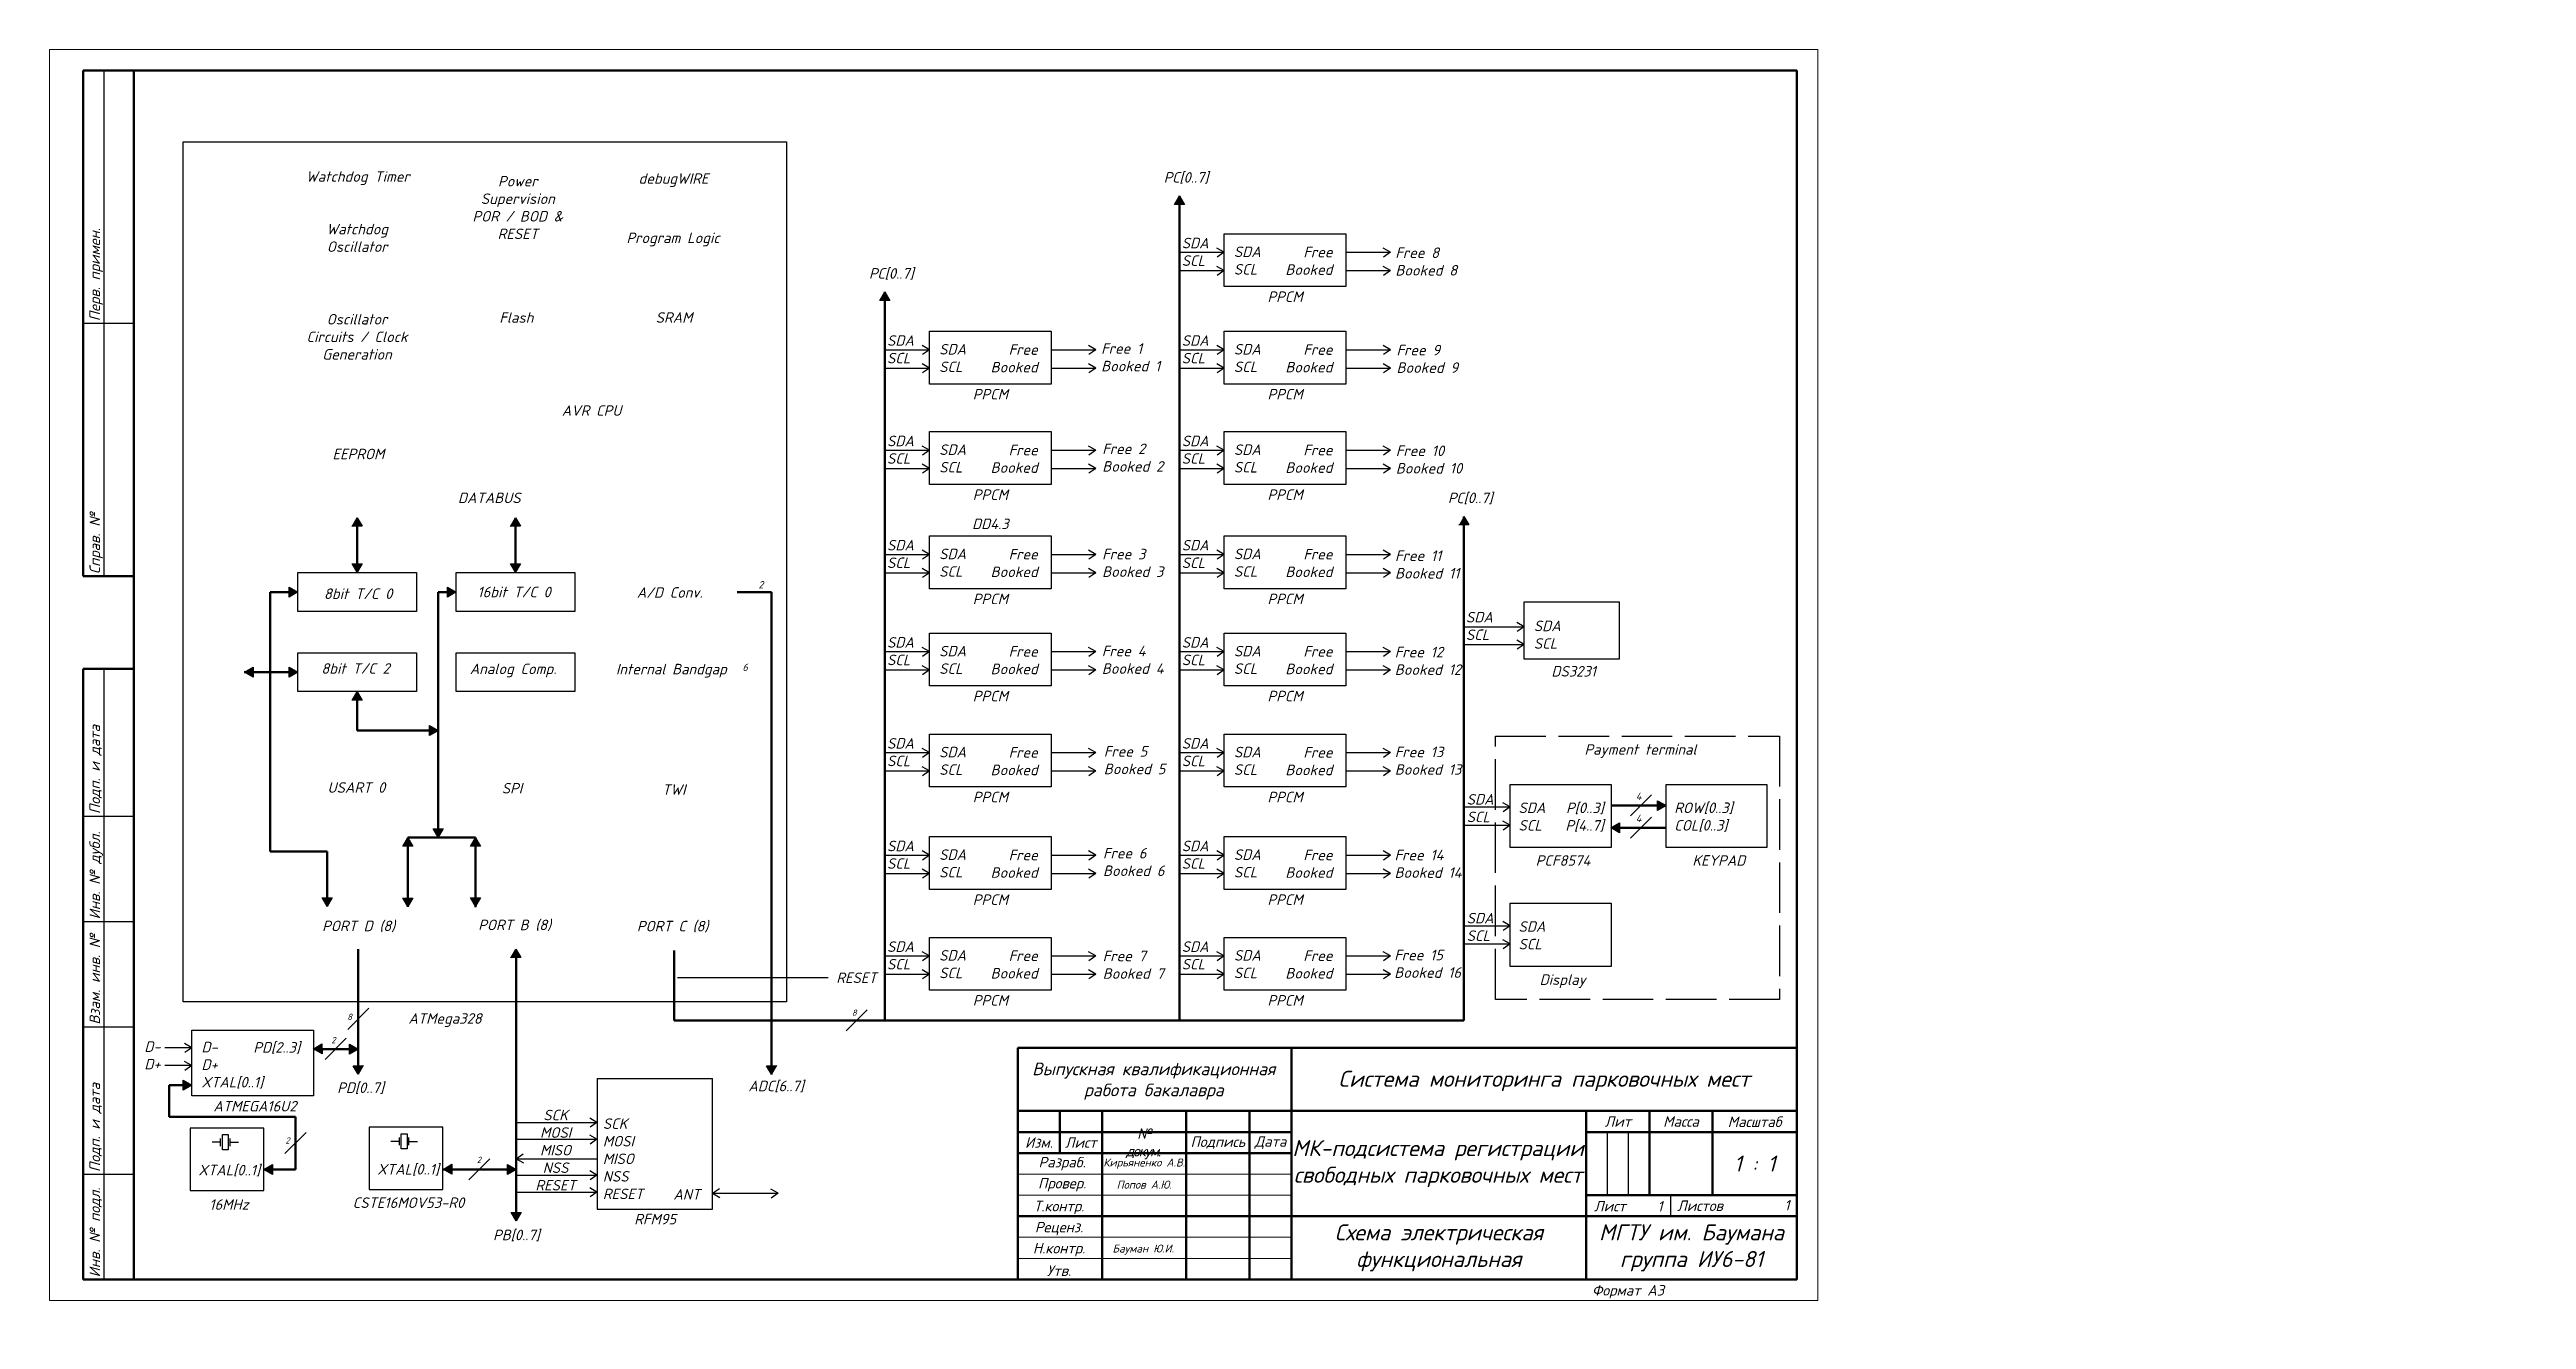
# Model space of a CAD drawing. Header units: inches. Extents: x 92 to 680, y 4 to 306.
import ezdxf
from ezdxf.enums import TextEntityAlignment as Align

# ---------------------------------------------------------------- set-up
doc = ezdxf.new("R2010")
doc.units = ezdxf.units.IN
doc.header["$MEASUREMENT"] = 0
doc.header["$XCLIPFRAME"] = 2
doc.linetypes.add('ACAD_ISO02W100', pattern=[15, 12, -3])
doc.layers.add('Привязки', color=2, linetype='Continuous', lineweight=0, plot=False)
for name, color, linetype, lineweight in [('рамка', 253, 'Continuous', 5), ('Формат - толстая линия', 7, 'Continuous', 50), ('Формат - тонкая линия', 7, 'Continuous', 20)]:
    doc.layers.add(name, color=color, linetype=linetype, lineweight=lineweight)
doc.styles.add('2.5', font='isocpeui.ttf', dxfattribs={"height": 2.5})
doc.styles.add('текст', font='isocpeui.ttf')
picture_1 = doc.add_image_def('image1.png', size_in_pixel=(1218, 1658))

# ---------------------------------------------------------------- blocks, each defined once
blk = doc.blocks.new('Стрелка шины')
h = blk.add_hatch(color=256)
h.dxf.hatch_style = 1
h.paths.add_polyline_path([(192.01, 90.27), (190.82, 92.32), (189.64, 90.27)])
for p, q in [((189.63, 90.25), (190.82, 92.32)), ((192.01, 90.27), (189.64, 90.27)), ((190.82, 92.32), (192.01, 90.27))]:
    blk.add_line(p, q)

msp = doc.modelspace()

# ---------------------------------------------------------------- hatches: boundary and pattern name
h = msp.add_hatch(color=256)
h.dxf.hatch_style = 1
h.paths.add_polyline_path([(361.18, 269.11), (360, 271.15), (358.82, 269.11)])
h = msp.add_hatch(color=256)
h.dxf.hatch_style = 1
h.paths.add_polyline_path([(291.18, 246.3), (290, 248.35), (288.82, 246.3)])
h = msp.add_hatch(color=256)
h.dxf.hatch_style = 1
h.paths.add_polyline_path([(428.68, 192.99), (427.5, 195.04), (426.32, 192.99)])
h = msp.add_hatch(color=256)
h.dxf.hatch_style = 1
h.paths.add_polyline_path([(201.23, 29.77), (202.41, 27.72), (203.59, 29.77)])

# ---------------------------------------------------------------- linework, layer by layer
at = {"lineweight": 50}
for p, q in [((99.58, 240.87), (99.58, 300.87)), ((99.58, 300.87), (111.58, 300.87)), ((360, 87.83), (360, 271.15)), ((290, 87.83), (290, 248.35)), ((99.58, 180.87), (99.58, 240.87)), ((164.65, 181.68), (164.65, 194.73)), ((202.24, 181.68), (202.24, 194.73)), ((427.5, 75.33), (427.5, 195.04)), ((99.58, 180.87), (111.58, 180.87)), ((144.01, 115.47), (144.01, 177.08)), ((144.01, 177.08), (150.56, 177.08)), ((183.91, 167.5), (183.91, 177.08)), ((183.91, 177.08), (188.15, 177.08)), ((263.03, 177.04), (254.94, 177.04)), ((263.03, 177.04), (263.03, 62.5)), ((183.91, 118.78), (183.91, 167.5)), ((99.58, 123.87), (99.58, 158.87)), ((99.58, 158.87), (111.58, 158.87)), ((150.56, 158.04), (137.82, 158.04)), ((164.65, 153.44), (164.65, 144.19)), ((164.65, 144.19), (183.91, 144.19)), ((99.58, 98.87), (99.58, 123.87)), ((475.52, 126.36), (462.46, 126.36)), ((176.67, 102.33), (176.67, 118.78)), ((176.67, 118.78), (183.91, 118.78)), ((192.78, 118.78), (183.91, 118.78)), ((192.78, 102.27), (192.78, 118.78)), ((475.52, 121.09), (462.46, 121.09)), ((157.54, 115.47), (144.01, 115.47)), ((157.54, 102.43), (157.54, 115.47)), ((99.58, 73.87), (99.58, 98.87)), ((164.88, 92.3), (164.88, 62.57)), ((202.41, 91.29), (202.41, 29.77)), ((239.97, 91.96), (239.97, 75.33)), ((290, 75.33), (290, 87.83)), ((360, 75.33), (360, 87.83)), ((99.58, 38.87), (99.58, 73.87)), ((239.97, 75.33), (427.5, 75.33)), ((154.17, 68.57), (164.88, 68.57)), ((120, 52.5), (120, 60)), ((120, 60), (125, 60)), ((150, 52.5), (120, 52.5)), ((150, 40), (150, 52.5)), ((99.58, 13.87), (99.58, 38.87)), ((142.5, 40), (150, 40)), ((185, 40), (202.41, 40)), ((111.58, 13.87), (99.58, 13.87))]:
    msp.add_line(p, q, dxfattribs=at)
for p, q in [((104.58, 240.87), (104.58, 300.87)), ((181.58, 300.87), (181.58, 300.87)), ((181.58, 300.87), (181.58, 300.87)), ((181.58, 300.87), (181.58, 300.87)), ((181.58, 300.87), (181.58, 300.87)), ((181.58, 300.87), (181.58, 300.87)), ((358.8, 269.08), (360, 271.15)), ((360, 271.15), (361.18, 269.11)), ((361.18, 269.11), (358.82, 269.11)), ((360, 257.74), (370.58, 257.74)), ((360, 253.4), (370.58, 253.4)), ((370.58, 257.74), (368.85, 258.74)), ((370.58, 253.4), (368.85, 254.4)), ((370.58, 257.74), (368.94, 256.6)), ((370.58, 253.4), (368.94, 252.26)), ((399.49, 257.74), (410.07, 257.74)), ((399.49, 253.4), (410.07, 253.4)), ((410.07, 257.74), (408.34, 258.74)), ((410.07, 253.4), (408.34, 254.4)), ((410.07, 257.74), (408.43, 256.6)), ((410.07, 253.4), (408.43, 252.26)), ((288.8, 246.28), (290, 248.35)), ((290, 248.35), (291.18, 246.3)), ((291.18, 246.3), (288.82, 246.3)), ((99.58, 240.87), (111.58, 240.87)), ((104.58, 180.87), (104.58, 240.87)), ((300.58, 234.59), (298.85, 235.59)), ((340.07, 234.59), (338.34, 235.59)), ((370.58, 234.59), (368.85, 235.59)), ((410.07, 234.59), (408.34, 235.59)), ((290, 234.59), (300.58, 234.59)), ((290, 230.25), (300.58, 230.25)), ((300.58, 230.25), (298.85, 231.25)), ((300.58, 234.59), (298.94, 233.45)), ((300.58, 230.25), (298.94, 229.11)), ((329.49, 234.59), (340.07, 234.59)), ((329.49, 230.25), (340.07, 230.25)), ((340.07, 230.25), (338.34, 231.25)), ((340.07, 234.59), (338.43, 233.45)), ((340.07, 230.25), (338.43, 229.11)), ((360, 234.59), (370.58, 234.59)), ((360, 230.25), (370.58, 230.25)), ((370.58, 230.25), (368.85, 231.25)), ((370.58, 234.59), (368.94, 233.45)), ((370.58, 230.25), (368.94, 229.11)), ((399.49, 234.59), (410.07, 234.59)), ((399.49, 230.25), (410.07, 230.25)), ((410.07, 230.25), (408.34, 231.25)), ((410.07, 234.59), (408.43, 233.45)), ((410.07, 230.25), (408.43, 229.11)), ((290, 210.74), (300.58, 210.74)), ((290, 206.4), (300.58, 206.4)), ((300.58, 210.74), (298.85, 211.74)), ((300.58, 206.4), (298.85, 207.4)), ((300.58, 210.74), (298.94, 209.6)), ((300.58, 206.4), (298.94, 205.26)), ((329.49, 210.74), (340.07, 210.74)), ((329.49, 206.4), (340.07, 206.4)), ((340.07, 210.74), (338.34, 211.74)), ((340.07, 206.4), (338.34, 207.4)), ((340.07, 210.74), (338.43, 209.6)), ((340.07, 206.4), (338.43, 205.26)), ((360, 210.74), (370.58, 210.74)), ((360, 206.4), (370.58, 206.4)), ((370.58, 210.74), (368.85, 211.74)), ((370.58, 206.4), (368.85, 207.4)), ((370.58, 210.74), (368.94, 209.6)), ((370.58, 206.4), (368.94, 205.26)), ((399.49, 210.74), (410.07, 210.74)), ((399.49, 206.4), (410.07, 206.4)), ((410.07, 210.74), (408.34, 211.74)), ((410.07, 206.4), (408.34, 207.4)), ((410.07, 210.74), (408.43, 209.6)), ((410.07, 206.4), (408.43, 205.26)), ((427.5, 195.04), (428.68, 192.99)), ((428.68, 192.99), (426.32, 192.99)), ((290, 185.99), (300.58, 185.99)), ((300.58, 185.99), (298.85, 186.99)), ((300.58, 181.65), (298.85, 182.65)), ((300.58, 185.99), (298.94, 184.85)), ((329.49, 185.99), (340.07, 185.99)), ((340.07, 185.99), (338.34, 186.99)), ((340.07, 181.65), (338.34, 182.65)), ((340.07, 185.99), (338.43, 184.85)), ((360, 185.99), (370.58, 185.99)), ((370.58, 185.99), (368.85, 186.99)), ((370.58, 181.65), (368.85, 182.65)), ((370.58, 185.99), (368.94, 184.85)), ((399.49, 185.99), (410.07, 185.99)), ((410.07, 185.99), (408.34, 186.99)), ((410.07, 181.65), (408.34, 182.65)), ((410.07, 185.99), (408.43, 184.85)), ((290, 181.65), (300.58, 181.65)), ((300.58, 181.65), (298.94, 180.52)), ((329.49, 181.65), (340.07, 181.65)), ((340.07, 181.65), (338.43, 180.52)), ((360, 181.65), (370.58, 181.65)), ((370.58, 181.65), (368.94, 180.52)), ((399.49, 181.65), (410.07, 181.65)), ((410.07, 181.65), (408.43, 180.52)), ((427.5, 168.84), (441.82, 168.84)), ((441.82, 168.84), (440.09, 169.84)), ((441.82, 164.63), (440.09, 165.63)), ((441.82, 168.84), (440.17, 167.7)), ((104.58, 123.87), (104.58, 158.87)), ((290, 162.92), (300.58, 162.92)), ((300.58, 162.92), (298.85, 163.92)), ((300.58, 158.58), (298.85, 159.58)), ((300.58, 162.92), (298.94, 161.78)), ((329.49, 162.92), (340.07, 162.92)), ((340.07, 162.92), (338.34, 163.92)), ((340.07, 158.58), (338.34, 159.58)), ((340.07, 162.92), (338.43, 161.78)), ((360, 162.92), (370.58, 162.92)), ((370.58, 162.92), (368.85, 163.92)), ((370.58, 158.58), (368.85, 159.58)), ((370.58, 162.92), (368.94, 161.78)), ((399.49, 162.92), (410.07, 162.92)), ((410.07, 162.92), (408.34, 163.92)), ((410.07, 158.58), (408.34, 159.58)), ((410.07, 162.92), (408.43, 161.78)), ((427.5, 164.63), (441.82, 164.63)), ((441.82, 164.63), (440.17, 163.49)), ((290, 158.58), (300.58, 158.58)), ((300.58, 158.58), (298.94, 157.44)), ((329.49, 158.58), (340.07, 158.58)), ((340.07, 158.58), (338.43, 157.44)), ((360, 158.58), (370.58, 158.58)), ((370.58, 158.58), (368.94, 157.44)), ((399.49, 158.58), (410.07, 158.58)), ((410.07, 158.58), (408.43, 157.44)), ((290, 138.95), (300.58, 138.95)), ((300.58, 138.95), (298.85, 139.95)), ((300.58, 134.61), (298.85, 135.61)), ((300.58, 138.95), (298.94, 137.81)), ((329.49, 138.95), (340.07, 138.95)), ((340.07, 138.95), (338.34, 139.95)), ((340.07, 134.61), (338.34, 135.61)), ((340.07, 138.95), (338.43, 137.81)), ((360, 138.95), (370.58, 138.95)), ((370.58, 138.95), (368.85, 139.95)), ((370.58, 134.61), (368.85, 135.61)), ((370.58, 138.95), (368.94, 137.81)), ((399.49, 138.95), (410.07, 138.95)), ((410.07, 138.95), (408.34, 139.95)), ((410.07, 134.61), (408.34, 135.61)), ((410.07, 138.95), (408.43, 137.81)), ((290, 134.61), (300.58, 134.61)), ((300.58, 134.61), (298.94, 133.47)), ((329.49, 134.61), (340.07, 134.61)), ((340.07, 134.61), (338.43, 133.47)), ((360, 134.61), (370.58, 134.61)), ((370.58, 134.61), (368.94, 133.47)), ((399.49, 134.61), (410.07, 134.61)), ((410.07, 134.61), (408.43, 133.47)), ((99.58, 123.87), (111.58, 123.87)), ((104.58, 98.87), (104.58, 123.87)), ((427.5, 126.05), (438.52, 126.05)), ((438.52, 126.05), (436.79, 127.05)), ((438.52, 126.05), (436.88, 124.91)), ((467.09, 123.91), (472.09, 128.91)), ((467.09, 118.65), (472.09, 123.65)), ((427.5, 121.71), (438.52, 121.71)), ((438.52, 121.71), (436.79, 122.71)), ((438.52, 121.71), (436.88, 120.57)), ((290, 114.59), (300.58, 114.59)), ((300.58, 114.59), (298.85, 115.59)), ((300.58, 114.59), (298.94, 113.45)), ((329.49, 114.59), (340.07, 114.59)), ((340.07, 114.59), (338.34, 115.59)), ((340.07, 114.59), (338.43, 113.45)), ((360, 114.59), (370.58, 114.59)), ((370.58, 114.59), (368.85, 115.59)), ((370.58, 114.59), (368.94, 113.45)), ((399.49, 114.59), (410.07, 114.59)), ((410.07, 114.59), (408.34, 115.59)), ((410.07, 114.59), (408.43, 113.45)), ((290, 110.25), (300.58, 110.25)), ((300.58, 110.25), (298.85, 111.25)), ((300.58, 110.25), (298.94, 109.11)), ((329.49, 110.25), (340.07, 110.25)), ((340.07, 110.25), (338.34, 111.25)), ((340.07, 110.25), (338.43, 109.11)), ((360, 110.25), (370.58, 110.25)), ((370.58, 110.25), (368.85, 111.25)), ((370.58, 110.25), (368.94, 109.11)), ((399.49, 110.25), (410.07, 110.25)), ((410.07, 110.25), (408.34, 111.25)), ((410.07, 110.25), (408.43, 109.11)), ((99.58, 98.87), (111.58, 98.87)), ((104.58, 73.87), (104.58, 98.87)), ((427.5, 97.85), (438.52, 97.85)), ((438.52, 97.85), (436.79, 98.85)), ((438.52, 93.51), (436.79, 94.51)), ((438.52, 97.85), (436.88, 96.71)), ((290, 90.68), (300.58, 90.68)), ((300.58, 90.68), (298.85, 91.68)), ((300.58, 90.68), (298.94, 89.54)), ((329.49, 90.68), (340.07, 90.68)), ((340.07, 90.68), (338.34, 91.68)), ((340.07, 90.68), (338.43, 89.54)), ((360, 90.68), (370.58, 90.68)), ((370.58, 90.68), (368.85, 91.68)), ((370.58, 90.68), (368.94, 89.54)), ((399.49, 90.68), (410.07, 90.68)), ((410.07, 90.68), (408.34, 91.68)), ((410.07, 90.68), (408.43, 89.54)), ((427.5, 93.51), (438.52, 93.51)), ((438.52, 93.51), (436.88, 92.37)), ((240.76, 85.59), (276.51, 85.59)), ((290, 86.34), (300.58, 86.34)), ((300.58, 86.34), (298.85, 87.34)), ((300.58, 86.34), (298.94, 85.2)), ((329.49, 86.34), (340.07, 86.34)), ((340.07, 86.34), (338.34, 87.34)), ((340.07, 86.34), (338.43, 85.2)), ((360, 86.34), (370.58, 86.34)), ((370.58, 86.34), (368.85, 87.34)), ((370.58, 86.34), (368.94, 85.2)), ((399.49, 86.34), (410.07, 86.34)), ((410.07, 86.34), (408.34, 87.34)), ((410.07, 86.34), (408.43, 85.2)), ((162.43, 73.24), (167.43, 78.24)), ((280.79, 72.89), (285.79, 77.89)), ((99.58, 73.87), (111.58, 73.87)), ((104.58, 38.87), (104.58, 73.87)), ((157.07, 66.12), (162.07, 71.12)), ((125.37, 68.85), (118.94, 68.85)), ((125.37, 68.85), (123.64, 69.85)), ((125.37, 64.63), (123.64, 65.63)), ((125.37, 68.85), (123.72, 67.71)), ((506.58, 68.87), (506.58, 68.87)), ((506.58, 68.87), (506.58, 68.87)), ((506.58, 68.87), (506.58, 68.87)), ((506.58, 68.87), (506.58, 68.87)), ((125.37, 64.63), (118.99, 64.63)), ((125.37, 64.63), (123.72, 63.49)), ((221.67, 61.54), (221.67, 30.52)), ((221.67, 61.54), (249.06, 61.54)), ((249.06, 30.52), (249.06, 61.54)), ((125, 49.8), (125, 35)), ((142.5, 49.8), (125, 49.8)), ((132.18, 45.55), (132.18, 47.36)), ((132.63, 44.64), (132.63, 48.26)), ((132.63, 48.26), (133.99, 48.26)), ((133.99, 48.26), (133.99, 44.64)), ((134.45, 45.55), (134.45, 47.36)), ((142.5, 35), (142.5, 49.8)), ((147.5, 43.75), (152.5, 48.75)), ((167.5, 50), (167.5, 35.2)), ((185, 50), (167.5, 50)), ((174.68, 45.75), (174.68, 47.56)), ((175.13, 44.84), (175.13, 48.46)), ((175.13, 48.46), (176.49, 48.46)), ((176.49, 48.46), (176.49, 44.84)), ((176.95, 45.75), (176.95, 47.56)), ((185, 35.2), (185, 50)), ((202.41, 51.16), (221.61, 51.16)), ((202.41, 47.14), (221.61, 47.14)), ((221.61, 51.16), (219.88, 52.16)), ((221.61, 47.14), (219.88, 48.14)), ((221.61, 51.16), (219.97, 50.02)), ((221.61, 47.14), (219.97, 46)), ((456.58, 48.87), (461.58, 48.87)), ((461.58, 48.87), (461.58, 33.87)), ((466.58, 33.87), (466.58, 48.87)), ((132.18, 46.45), (130.18, 46.45)), ((133.99, 44.64), (132.63, 44.64)), ((134.45, 46.45), (136.45, 46.45)), ((174.68, 46.65), (172.68, 46.65)), ((176.49, 44.84), (175.13, 44.84)), ((176.95, 46.65), (178.95, 46.65)), ((191.2, 37.5), (196.2, 42.5)), ((202.41, 42.52), (204.05, 43.66)), ((202.41, 42.52), (221.61, 42.52)), ((202.41, 42.52), (204.14, 41.52)), ((99.58, 38.87), (111.58, 38.87)), ((104.58, 13.87), (104.58, 38.87)), ((202.41, 38.62), (221.61, 38.62)), ((221.61, 38.62), (219.88, 39.62)), ((221.61, 34.59), (219.88, 35.59)), ((221.61, 38.62), (219.97, 37.48)), ((249.06, 34.32), (250.71, 35.46)), ((264.65, 34.32), (262.91, 35.32)), ((125, 35), (142.5, 35)), ((167.5, 35.2), (185, 35.2)), ((202.41, 27.72), (201.23, 29.77)), ((201.23, 29.77), (203.59, 29.77)), ((202.41, 34.59), (221.61, 34.59)), ((203.6, 29.79), (202.41, 27.72)), ((221.61, 34.59), (219.97, 33.46)), ((221.67, 30.52), (249.06, 30.52)), ((249.06, 34.32), (264.65, 34.32)), ((249.06, 34.32), (250.79, 33.32)), ((264.65, 34.32), (263, 33.18)), ((461.58, 33.87), (466.58, 33.87)), ((471.58, 33.87), (476.58, 33.87)), ((476.58, 33.87), (476.58, 28.87))]:
    msp.add_line(p, q)
msp.add_lwpolyline([(111.58, 13.87), (506.58, 13.87), (506.58, 300.87), (111.58, 300.87)], close=True, dxfattribs=at)
for points in [[(370.58, 262.15), (399.49, 262.15), (399.49, 249.61), (370.58, 249.61)], [(300.58, 238.99), (329.49, 238.99), (329.49, 226.46), (300.58, 226.46)], [(370.58, 238.99), (399.49, 238.99), (399.49, 226.46), (370.58, 226.46)], [(300.58, 215.15), (329.49, 215.15), (329.49, 202.62), (300.58, 202.62)], [(370.58, 215.15), (399.49, 215.15), (399.49, 202.62), (370.58, 202.62)], [(300.58, 190.4), (329.49, 190.4), (329.49, 177.87), (300.58, 177.87)], [(370.58, 190.4), (399.49, 190.4), (399.49, 177.87), (370.58, 177.87)], [(150.56, 181.68), (178.74, 181.68), (178.74, 172.48), (150.56, 172.48)], [(188.15, 181.68), (216.33, 181.68), (216.33, 172.48), (188.15, 172.48)], [(441.82, 174.76), (464.41, 174.76), (464.41, 161.17), (441.82, 161.17)], [(300.58, 167.33), (329.49, 167.33), (329.49, 154.8), (300.58, 154.8)], [(370.58, 167.33), (399.49, 167.33), (399.49, 154.8), (370.58, 154.8)], [(150.56, 162.64), (178.74, 162.64), (178.74, 153.44), (150.56, 153.44)], [(188.15, 162.64), (216.33, 162.64), (216.33, 153.44), (188.15, 153.44)], [(300.58, 143.36), (329.49, 143.36), (329.49, 130.82), (300.58, 130.82)], [(370.58, 143.36), (399.49, 143.36), (399.49, 130.82), (370.58, 130.82)], [(438.52, 131.38), (462.46, 131.38), (462.46, 116.39), (438.52, 116.39)], [(475.52, 131.38), (499.46, 131.38), (499.46, 116.39), (475.52, 116.39)], [(300.58, 119), (329.49, 119), (329.49, 106.46), (300.58, 106.46)], [(370.58, 119), (399.49, 119), (399.49, 106.46), (370.58, 106.46)], [(438.52, 103.18), (462.46, 103.18), (462.46, 88.19), (438.52, 88.19)], [(300.58, 95.09), (329.49, 95.09), (329.49, 82.56), (300.58, 82.56)], [(370.58, 95.09), (399.49, 95.09), (399.49, 82.56), (370.58, 82.56)], [(125.37, 73.08), (154.27, 73.08), (154.27, 57.5), (125.37, 57.5)]]:
    msp.add_lwpolyline(points, close=True)
at = {"linetype": 'ACAD_ISO02W100'}
msp.add_lwpolyline([(435, 142.87), (502.5, 142.87), (502.5, 80.37), (435, 80.37)], close=True, dxfattribs=at)
at = {"ltscale": 100}
msp.add_lwpolyline([(321.58, 68.87), (321.58, 13.87)], dxfattribs=at)
at = {"layer": 'Привязки'}
msp.add_lwpolyline([(91.58, 8.87), (511.58, 8.87), (511.58, 305.87), (91.58, 305.87)], close=True, dxfattribs=at)
at = {"layer": 'рамка'}
msp.add_lwpolyline([(91.58, 305.87), (511.58, 305.87), (511.58, 8.87), (91.58, 8.87)], close=True, dxfattribs=at)
at = {"layer": 'Формат - толстая линия', "ltscale": 100}
msp.add_lwpolyline([(321.58, 68.87), (506.58, 68.87), (506.58, 13.87), (321.58, 13.87)], close=True, dxfattribs=at)
for points in [[(386.58, 68.87), (386.58, 13.87)], [(321.58, 53.87), (506.58, 53.87)], [(331.58, 53.87), (331.58, 43.87)], [(341.58, 53.87), (341.58, 13.87)], [(361.58, 53.87), (361.58, 13.87)], [(376.58, 53.87), (376.58, 13.87)], [(456.58, 53.87), (456.58, 13.87)], [(471.58, 53.87), (471.58, 33.87)], [(486.58, 53.87), (486.58, 33.87)], [(321.58, 48.87), (386.58, 48.87)], [(456.58, 48.87), (506.58, 48.87)], [(321.58, 43.87), (386.58, 43.87)], [(456.58, 33.87), (506.58, 33.87)], [(321.58, 28.87), (506.58, 28.87)]]:
    msp.add_lwpolyline(points, dxfattribs=at)
at = {"layer": 'Формат - тонкая линия', "ltscale": 100}
for points in [[(321.58, 38.87), (386.58, 38.87)], [(321.58, 33.87), (386.58, 33.87)], [(321.58, 23.87), (386.58, 23.87)], [(321.58, 18.87), (386.58, 18.87)]]:
    msp.add_lwpolyline(points, dxfattribs=at)

# ---------------------------------------------------------------- block references
for p in [(-26.17, 102.41), (11.42, 102.41), (-26.17, 61.12), (-14.15, 26.46), (1.96, 26.46), (11.51, 0)]:
    msp.add_blockref('Стрелка шины', p)
for p, rotation in [((355.48, 274), 180), ((393.07, 274), 180), ((359.91, 160.43), 150), ((397.52, 160.43), 150), ((-71.46, 174.7), 329.9999999999999), ((359.91, 141.38), 150), ((393.28, 127.54), 150), ((684.89, 109.71), 150), ((374.73, 211.1), 180), ((253.09, 137.74), 329.9999999999999), ((348.36, 194.74), 180), ((367.49, 194.65), 180), ((383.6, 194.74), 180), ((-55.12, 85.23), 329.9999999999999), ((374.22, 51.91), 150), ((334.76, 43.34), 150), ((355.7, 154.89), 180), ((453.85, 154.89), 180), ((-66.89, 56.63), 329.9999999999999), ((-24.28, 56.66), 329.9999999999999), ((411.75, 23.34), 150)]:
    msp.add_blockref('Стрелка шины', p, dxfattribs=dict(rotation=rotation))

# ---------------------------------------------------------------- texts
at = {"style": 'текст'}
for s, p in [('Перв. примен.', (103.58, 241.37)), ('Справ. №', (103.58, 181.37)), ('Подп. и дата', (103.58, 124.37)), ('Инв. № дубл.', (103.58, 99.37)), ('Взам. инв. №', (103.58, 74.37)), ('Подп. и дата', (103.58, 39.37)), ('Инв. № подл.', (103.58, 14.37))]:
    msp.add_text(s, height=2.5, rotation=90, dxfattribs=at).set_placement(p)
for s, height, p in [('Ф2.104-1а.', 0.005, (111.58, 13.86)), ('А4', 0.025, (511.19, 8.88)), ('А2', 0.00833, (511.45, 8.87)), ('А1', 0.00625, (511.48, 8.87)), ('А0', 0.005, (511.5, 8.87)), ('А4', 0.025, (679.57, 4.38)), ('А4', 0.025, (679.57, 4.38)), ('А4', 0.025, (679.57, 4.38)), ('А3', 0.0125, (679.77, 4.37)), ('А2', 0.00833, (679.83, 4.37)), ('А2', 0.00833, (679.83, 4.37)), ('А1', 0.00625, (679.87, 4.37)), ('А1', 0.00625, (679.87, 4.37)), ('А1', 0.00625, (679.87, 4.37)), ('А0', 0.005, (679.89, 4.37)), ('А0', 0.005, (679.89, 4.37)), ('А0', 0.005, (679.89, 4.37))]:
    msp.add_text(s, height=height, dxfattribs=at).set_placement(p)
at = {"color": 0, "linetype": 'ByBlock', "ltscale": 100, "style": '2.5'}
for s, insert, char_height, width, attachment_point in [('Watchdog Timer', (164.82, 275.35), 2.5, 25.8307, 5), ('debugWIRE', (239.78, 274.87), 2.5, 25.8307, 5), ('PС[0..7]', (361.53, 275.4), 2.5, 42.1571, 5), ('Power Supervision \\PPOR / BOD & RESET', (202.8, 268.37), 2.5, 25.8307, 5), ('Watchdog Oscillator', (164.66, 261.16), 2.5, 25.8307, 5), ('Program Logic', (239.67, 260.78), 2.5, 25.8307, 5), ('\\pxr1.27477;SDA\\PSCL', (360.49, 261.18), 2.5, 52.5465, 1), ('\\pxr1.27477;SDA\\PSCL', (372.88, 259.11), 2.5, 52.5465, 1), ('\\pxr1.27477;Free\\PBooked', (399.49, 259.04), 2.5, 52.5465, 3), ('\\pxr1.27477,ql;Free 8\\PBooked 8', (463.78, 258.88), 2.5, 52.5465, 3), ('PС[0..7]', (291.53, 252.6), 2.5, 42.1571, 5), ('PPCM', (385.04, 247.19), 2.5, 28.9046, 5), ('Oscillator Circuits / Clock Generation', (164.61, 237.67), 2.5, 25.8307, 5), ('Flash', (202.46, 242.24), 2.5, 25.8307, 5), ('SRAM', (239.9, 242.24), 2.5, 25.8307, 5), ('\\pxr1.27477;SDA\\PSCL', (290.49, 238.03), 2.5, 52.5465, 1), ('\\pxr1.27477;SDA\\PSCL', (302.88, 235.96), 2.5, 52.5465, 1), ('\\pxr1.27477;Free\\PBooked', (329.49, 235.89), 2.5, 52.5465, 3), ('\\pxr1.27477,ql;Free 1\\PBooked 1', (393.91, 236.14), 2.5, 52.5465, 3), ('\\pxr1.27477;SDA\\PSCL', (360.49, 238.03), 2.5, 52.5465, 1), ('\\pxr1.27477;SDA\\PSCL', (372.88, 235.96), 2.5, 52.5465, 1), ('\\pxr1.27477;Free\\PBooked', (399.49, 235.89), 2.5, 52.5465, 3), ('\\pxr1.27477,ql;Free 9\\PBooked 9', (464.06, 235.77), 2.5, 52.5465, 3), ('PPCM', (315.04, 224.04), 2.5, 28.9046, 5), ('PPCM', (385.04, 224.04), 2.5, 28.9046, 5), ('AVR CPU', (220.32, 220.16), 2.5, 25.8307, 5), ('\\pxr1.27477;SDA\\PSCL', (290.49, 214.19), 2.5, 52.5465, 1), ('\\pxr1.27477;SDA\\PSCL', (302.88, 212.12), 2.5, 52.5465, 1), ('\\pxr1.27477;Free\\PBooked', (329.49, 212.04), 2.5, 52.5465, 3), ('\\pxr1.27477,ql;Free 2\\PBooked 2', (394.16, 212.32), 2.5, 52.5465, 3), ('\\pxr1.27477;SDA\\PSCL', (360.49, 214.19), 2.5, 52.5465, 1), ('\\pxr1.27477;SDA\\PSCL', (372.88, 212.12), 2.5, 52.5465, 1), ('\\pxr1.27477;Free\\PBooked', (399.49, 212.04), 2.5, 52.5465, 3), ('\\pxr1.27477,ql;Free 10\\PBooked 10', (463.9, 211.87), 2.5, 52.5465, 3), ('EEPROM', (164.94, 209.85), 2.5, 25.8307, 5), ('DATABUS', (196.02, 199.43), 2.5, 25.8307, 5), ('PPCM', (315.04, 200.19), 2.5, 28.9046, 5), ('PPCM', (385.04, 200.19), 2.5, 28.9046, 5), ('PС[0..7]', (429.03, 199.29), 2.5, 42.1571, 5), ('DD4.3', (315.04, 193.26), 2.5, 28.9046, 5), ('\\pxr1.27477;SDA\\PSCL', (290.49, 189.44), 2.5, 52.5465, 1), ('\\pxr1.27477;SDA\\PSCL', (360.49, 189.44), 2.5, 52.5465, 1), ('\\pxr1.27477;SDA\\PSCL', (302.88, 187.37), 2.5, 52.5465, 1), ('\\pxr1.27477;Free\\PBooked', (329.49, 187.3), 2.5, 52.5465, 3), ('\\pxr1.27477,ql;Free 3\\PBooked 3', (394.14, 187.33), 2.5, 52.5465, 3), ('\\pxr1.27477;SDA\\PSCL', (372.88, 187.37), 2.5, 52.5465, 1), ('\\pxr1.27477;Free\\PBooked', (399.49, 187.3), 2.5, 52.5465, 3), ('\\pxr1.27477,ql;Free 11\\PBooked 11', (463.71, 186.94), 2.5, 52.5465, 3), ('8bit T/C 0', (164.89, 176.68), 2.5, 25.8307, 5), ('16bit T/C 0', (201.92, 177.08), 2.5, 25.8307, 5), ('A/D Conv.', (238.89, 176.97), 2.5, 25.8307, 5), ('\\A1;{\\H0.7x;\\S2^ ;}', (260.54, 177.57), 2.5, 25.8307, 5), ('PPCM', (315.04, 175.44), 2.5, 28.9046, 5), ('PPCM', (385.04, 175.44), 2.5, 28.9046, 5), ('\\pxr1.27477;SDA\\PSCL', (427.99, 172.35), 2.5, 52.5465, 1), ('\\pxr1.27477;SDA\\PSCL', (290.49, 166.37), 2.5, 52.5465, 1), ('\\pxr1.27477;SDA\\PSCL', (360.49, 166.37), 2.5, 52.5465, 1), ('\\pxr1.27477;SDA\\PSCL', (444.12, 170.28), 2.5, 52.5465, 1), ('8bit T/C 2', (164.26, 158.92), 2.5, 25.8307, 5), ('Analog Comp.', (201.69, 158.46), 2.5, 25.8307, 5), ('Internal Bandgap', (239.29, 158.4), 2.5, 25.8307, 5), ('\\A1;{\\H0.7x;\\S6^ ;}', (256.8, 157.98), 2.5, 25.8307, 5), ('\\pxr1.27477;SDA\\PSCL', (302.88, 164.3), 2.5, 52.5465, 1), ('\\pxr1.27477;Free\\PBooked', (329.49, 164.23), 2.5, 52.5465, 3), ('\\pxr1.27477,ql;Free 4\\PBooked 4', (394.07, 164.32), 2.5, 52.5465, 3), ('\\pxr1.27477;SDA\\PSCL', (372.88, 164.3), 2.5, 52.5465, 1), ('\\pxr1.27477;Free\\PBooked', (399.49, 164.23), 2.5, 52.5465, 3), ('\\pxr1.27477,ql;Free 12\\PBooked 12', (463.65, 164.07), 2.5, 52.5465, 3), ('DS3231', (453.59, 158.26), 2.5, 42.1571, 5), ('PPCM', (315.04, 152.37), 2.5, 28.9046, 5), ('PPCM', (385.04, 152.37), 2.5, 28.9046, 5), ('\\pxr1.27477;SDA\\PSCL', (290.49, 142.39), 2.5, 52.5465, 1), ('\\pxr1.27477;SDA\\PSCL', (360.49, 142.39), 2.5, 52.5465, 1), ('\\pxr1.27477;SDA\\PSCL', (302.88, 140.33), 2.5, 52.5465, 1), ('\\pxr1.27477;Free\\PBooked', (329.49, 140.25), 2.5, 52.5465, 3), ('\\pxr1.27477,ql;Free 5\\PBooked 5', (394.54, 140.49), 2.5, 52.5465, 3), ('\\pxr1.27477;SDA\\PSCL', (372.88, 140.33), 2.5, 52.5465, 1), ('\\pxr1.27477;Free\\PBooked', (399.49, 140.25), 2.5, 52.5465, 3), ('\\pxr1.27477,ql;Free 13\\PBooked 13', (463.65, 140.36), 2.5, 52.5465, 3), ('Payment terminal', (469.47, 139.32), 2.5, 77.5, 5), ('USART 0', (164.46, 130.66), 2.5, 25.8307, 5), ('SPI', (201.41, 130.49), 2.5, 25.8307, 5), ('TWI', (239.85, 130.17), 2.5, 25.8307, 5), ('PPCM', (315.04, 128.4), 2.5, 28.9046, 5), ('PPCM', (385.04, 128.4), 2.5, 28.9046, 5), ('\\A1;{\\H0.7x;\\S4^ ;}', (469.01, 127.36), 2.5, 25.8307, 5), ('\\pxr1.27477;SDA\\PSCL', (428.17, 129.1), 2.5, 52.5465, 1), ('\\pxr1.27477;SDA\\PSCL', (440.48, 127.1), 2.5, 52.5465, 1), ('\\pxr1.27477;P[0..3]\\PP[4..7]', (463.92, 127.08), 2.5, 52.5465, 3), ('\\A1;{\\H0.7x;\\S4^ ;}', (469.01, 122.1), 2.5, 25.8307, 5), ('\\pxr1.27477;ROW[0..3]\\PCOL[0..3]', (477.48, 127.1), 2.5, 52.5465, 1), ('\\pxr1.27477;SDA\\PSCL', (290.49, 118.03), 2.5, 52.5465, 1), ('\\pxr1.27477;SDA\\PSCL', (360.49, 118.03), 2.5, 52.5465, 1), ('\\pxr1.27477;SDA\\PSCL', (302.88, 115.97), 2.5, 52.5465, 1), ('\\pxr1.27477;Free\\PBooked', (329.49, 115.89), 2.5, 52.5465, 3), ('\\pxr1.27477,ql;Free 6\\PBooked 6', (394.34, 116.32), 2.5, 52.5465, 3), ('\\pxr1.27477;SDA\\PSCL', (372.88, 115.97), 2.5, 52.5465, 1), ('\\pxr1.27477;Free\\PBooked', (399.49, 115.89), 2.5, 52.5465, 3), ('\\pxr1.27477,ql;Free 14\\PBooked 14', (463.59, 115.88), 2.5, 52.5465, 3), ('PCF8574', (451.06, 113.34), 2.5, 42.1571, 5), ('KEYPAD', (488.06, 113.34), 2.5, 42.1571, 5), ('PPCM', (315.04, 104.04), 2.5, 28.9046, 5), ('PPCM', (385.04, 104.04), 2.5, 28.9046, 5), ('\\pxr1.27477;SDA\\PSCL', (428.17, 100.9), 2.5, 52.5465, 1), ('PORT D (8)', (165, 97.68), 2.5, 25.8307, 5), ('PORT B (8)', (202.06, 97.92), 2.5, 25.8307, 5), ('PORT C (8)', (239.58, 97.63), 2.5, 25.8307, 5), ('\\pxr1.27477;SDA\\PSCL', (440.48, 98.9), 2.5, 52.5465, 1), ('\\pxr1.27477;SDA\\PSCL', (290.49, 94.13), 2.5, 52.5465, 1), ('\\pxr1.27477;SDA\\PSCL', (302.88, 92.06), 2.5, 52.5465, 1), ('\\pxr1.27477;Free\\PBooked', (329.49, 91.98), 2.5, 52.5465, 3), ('\\pxr1.27477,ql;Free 7\\PBooked 7', (394.28, 91.91), 2.5, 52.5465, 3), ('\\pxr1.27477;SDA\\PSCL', (360.49, 94.13), 2.5, 52.5465, 1), ('\\pxr1.27477;SDA\\PSCL', (372.88, 92.06), 2.5, 52.5465, 1), ('\\pxr1.27477;Free\\PBooked', (399.49, 91.98), 2.5, 52.5465, 3), ('\\pxr1.27477,ql;Free 15\\PBooked 16', (463.52, 92.14), 2.5, 52.5465, 3), ('RESET', (283.24, 85.49), 2.5, 25.8307, 5), ('Display', (450.98, 84.67), 2.5, 42.1571, 5), ('\\A1;8', (162.87, 76.2), 1.5, 25.8307, 5), ('ATMega328', (185.52, 75.45), 2.5, 42.1571, 5), ('\\A1;8', (282.72, 77.2), 1.5, 25.8307, 5), ('PPCM', (315.04, 80.13), 2.5, 28.9046, 5), ('PPCM', (385.04, 80.13), 2.5, 28.9046, 5), ('\\A1;2', (159.03, 70.7), 1.5, 25.8307, 5), ('\\pxr1.27477;D-\\PD+', (114.1, 70.4), 2.5, 52.5465, 1), ('\\pxr1.27477;D-\\PD+\\PXTAL[0..1]', (127.67, 70.29), 2.5, 52.5465, 1), ('\\pxr1.27477;PD[2..3]', (154.27, 70.21), 2.5, 52.5465, 3), ('Выпускная квалификационная работа бакалавра', (353.85, 60.95), 3, 65, 5), ('PD[0..7]', (165.45, 59.26), 2.5, 25.8307, 5), ('ADC[6..7]', (264.14, 59.67), 2.5, 25.8307, 5), ('Система мониторинга парковочных мест', (446.58, 60.99), 3.8, 119.9985, 5), ('ATMEGA16U2', (140.36, 55), 2.5, 42.1571, 5), ('\\pxr1.27477,qc;SCK\\PMOSI\\PMISO\\PNSS\\PRESET', (207.29, 54.15), 2.5, 12.1507, 1), ('\\A1;2', (148.11, 46.84), 1.5, 25.8307, 5), ('\\pxr1.27477;SCK\\PMOSI\\PMISO\\PNSS\\PRESET', (223, 52.1), 2.5, 52.5465, 1), ('Изм.', (326.58, 46.37), 2.5, 10, 5), ('Лист', (336.51, 46.37), 2.5, 10, 5), ('{\\T0.85;№ докум.}', (351.35, 46.07), 2.5, 10, 5), ('Подпись', (369.08, 46.37), 2.5, 15, 5), ('Дата', (381.58, 46.37), 2.5, 10, 5), ('Лит', (464.08, 51.37), 2.5, 15, 5), ('Масса', (479.08, 51.37), 2.5, 15, 5), ('Масштаб', (496.58, 51.3), 2.5, 20, 5), ('XTAL[0..1]', (134.26, 39.7), 2.5, 25.8307, 5), ('XTAL[0..1]', (176.76, 39.89), 2.5, 25.8307, 5), ('\\A1;2', (193.6, 42.27), 1.5, 25.8307, 5), ('Разраб.', (332.08, 41.37), 2.5, 20, 5), ('Кирьяненко А.В.', (351.58, 41.37), 1.9, 20, 5), ('МК-подсистема регистрации свободных парковочных мест', (421.37, 41.37), 3.8, 70.4339, 5), ('1 : 1', (496.58, 41.37), 3.8, 20, 5), ('\\pxr1.27477;\\P\\P\\P\\P\\P\\P\\PANT', (249.3, 64.49), 2.5, 52.5465, 3), ('Провер.', (332.08, 36.37), 2.5, 20, 5), ('Попов А.Ю.', (351.58, 36.37), 1.9, 20, 5), ('16MHz', (134.21, 32.9), 2.5, 5, 2), ('CSTE16MOV53-R0', (176.83, 33.34), 2.5, 5, 2), ('RFM95', (235.43, 28.19), 2.5, 42.1571, 5), ('Т.контр.', (331.35, 30.95), 2.5, 20, 5), (' Лист', (456.84, 31.28), 2.5, 20.2951, 4), (' 1', (474.71, 31.22), 2.5, 13.5131, 6), (' Листов', (476.58, 31.37), 2.5, 20.2951, 4), (' 1', (504.88, 31.49), 2.5, 13.5131, 6), ('PB[0..7]', (202.47, 24.3), 2.5, 42.1571, 5), ('Реценз.', (331.35, 25.95), 2.5, 20, 5), ('Схема электрическая функциональная', (421.58, 21.37), 3.8, 70, 5), ('МГТУ им. Баумана\\Pгруппа ИУ6-81', (481.58, 21.37), 3.8, 50, 5), ('Н.контр.', (331.35, 20.95), 2.5, 20, 5), ('Бауман Ю.И.', (351.35, 20.95), 1.9, 20, 5), ('Утв.', (331.35, 15.95), 2.5, 20, 5), (' Формат А3', (456.35, 10.95), 2.5, 20.2951, 4)]:
    msp.add_mtext(s, dxfattribs=dict(at, insert=insert, char_height=char_height, width=width, attachment_point=attachment_point))
at = {"style": 'текст'}
for tag in ['27', '28', '29']:
    msp.add_attdef(tag, (181.58, 300.87), '', height=0.00000522, dxfattribs=at)
msp.add_attdef('30', text='', height=0.0000625, dxfattribs=at).set_placement((506.58, 68.87), align=Align.MIDDLE)
msp.add_attdef('30', text='', height=0.0000625, dxfattribs=at).set_placement((506.58, 68.87), align=Align.MIDDLE)

# ---------------------------------------------------------------- pictures from other files: only their frames are drawn
image = msp.add_image(picture_1, insert=(120.61, 72.61), size_in_units=(165.56, 225.37), dxfattribs=dict(fade=4))
image.set_boundary_path([(19.34, 102.66), (1073.7, 1605.04)])
image.dxf.flags = 15

doc.saveas('drawing.dxf')
